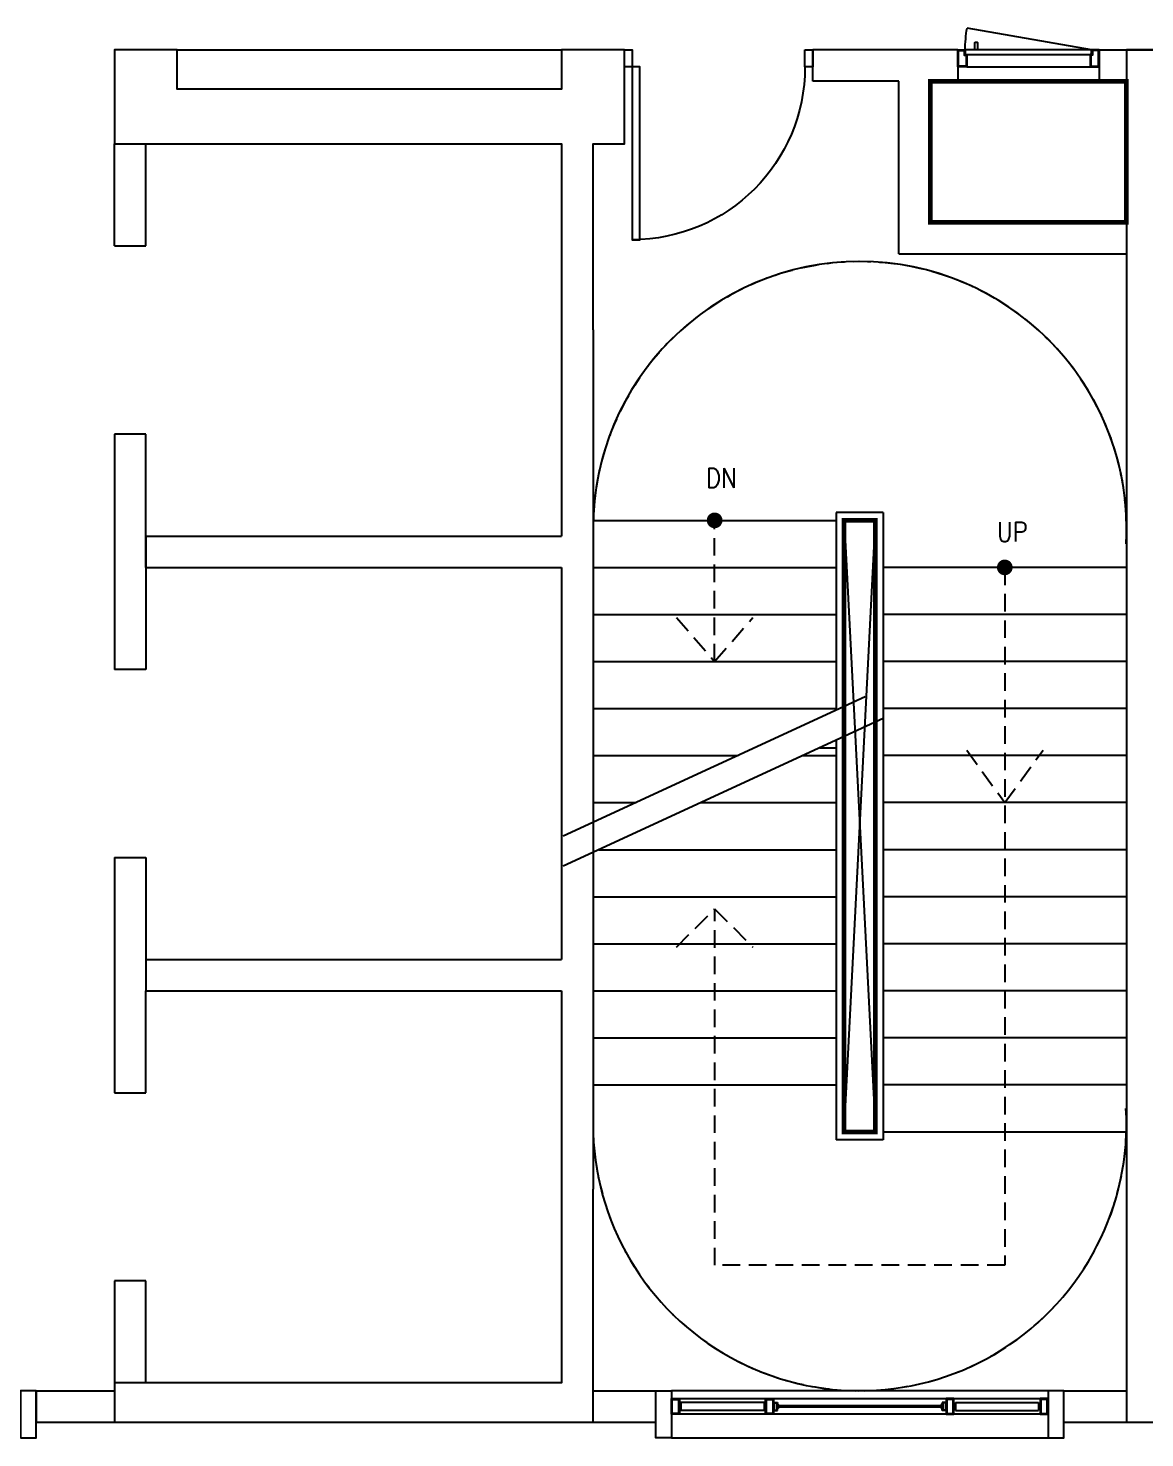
# Model space of a CAD drawing. Header units: feet. Extents: x 1421395 to 1426379, y -945253 to -943919.
# Drawn here: x 1423720.7 to 1423997.7, y -945034.2 to -944684.4 of the extents above; entities that cross this region are included whole.
import ezdxf
from ezdxf.enums import TextEntityAlignment as Align

# ---------------------------------------------------------------- set-up
doc = ezdxf.new("R2010")
doc.units = ezdxf.units.FT
doc.linetypes.add('Xref Typical$0$$0$HIDDEN', pattern=[0.375, 0.25, -0.125])
doc.linetypes.add('Xref Typical$0$STAIR$0$HIDDEN', pattern=[0.375, 0.25, -0.125])
for name, color, linetype in [('E--concrete-2', 4, 'Continuous'), ('Xref Typical$0$00_xref_ser core_basement$0$F--Blockwall', 3, 'Continuous'), ('Xref Typical$0$00_xref_ser core_basement$0$L--stairs-1', 1, 'Continuous'), ('Xref Typical$0$07--dim-1', 8, 'Continuous'), ('Xref Typical$0$E--concrete', 4, 'Continuous'), ('Xref Typical$0$E--concrete-2', 4, 'Continuous'), ('Xref Typical$0$F--Blockwall', 3, 'Continuous'), ('Xref Typical$0$F--low wall', 1, 'Continuous'), ('Xref Typical$0$L--doors-1', 1, 'Continuous'), ('Xref Typical$0$L--stairs-1', 1, 'Continuous'), ('Xref Typical$0$L--windows-1', 1, 'Continuous'), ('Xref Typical$0$STAIR$0$05--text-1', 2, 'Continuous'), ('Xref Typical$0$STAIR$0$05--text-100', 2, 'Continuous'), ('Xref Typical$0$STAIR$0$05--text-2', 2, 'Continuous'), ('Xref Typical$0$STAIR$0$E--concrete-2', 4, 'Continuous'), ('Xref Typical$0$STAIR$0$L--doors-1', 1, 'Continuous'), ('Xref Typical$0$STAIR$0$L--stairs-1', 1, 'Continuous'), ('Xref Typical$0$STAIR$0$L--stairs-1 STR', 1, 'Xref Typical$0$STAIR$0$HIDDEN')]:
    doc.layers.add(name, color=color, linetype=linetype)
doc.layers.add('pline', color=210, linetype='Continuous', lineweight=5)
doc.layers.get('Xref Typical$0$07--dim-1').off()
doc.styles.add('Xref Typical$0$STAIR$0$ZC-STYLE-1', font='Arial.ttf')
doc.styles.add('Xref Typical$0$STAIR$0$ZC-STYLE-2', font='romans.shx', dxfattribs={"width": 0.85})

# ---------------------------------------------------------------- blocks, each defined once
blk = doc.blocks.new('Xref Typical$0$rged')
at = {"color": 5}
for p, q in [((-38558.1, 84424.5, 0), (-38558.1, 84374.5, 0)), ((-38558.1, 84424.5, 0), (-38533.1, 84424.5, 0)), ((-38556.1, 84422.5, 0), (-38535.1, 84422.5, 0)), ((-38556.1, 84422.5, 0), (-38556.1, 84376.5, 0)), ((-38539.1, 84417.5, 0), (-38539.1, 84381.1, 0)), ((-38537.1, 84417.5, 0), (-38537.1, 84401.3, 0)), ((-38537.1, 84413, 0), (-38537.1, 84413.8, 0)), ((-38536.9, 84413, 0), (-38537.1, 84413, 0)), ((-38536.8, 84403.8, 0), (-38526.8, 84403.8, 0)), ((-38536.8, 84403.8, 0), (-38536.8, 84401.7, 0)), ((-38536.3, 84401.7, 0), (-38536.8, 84401.7, 0)), ((-38536.3, 84403.3, 0), (-38525.8, 84403.3, 0)), ((-38536.3, 84403.3, 0), (-38536.3, 84401.7, 0)), ((-38535.1, 84422.5, 0), (-38535.1, 84420.8, 0)), ((-38534.8, 84415.8, 0), (-38534.2, 84415.8, 0)), ((-38534.2, 84415.8, 0), (-38521.7, 84403.3, 0)), ((-38534, 84414.9, 0), (-38525.9, 84406.8, 0)), ((-38533.1, 84403.3, 0), (-38533.3, 84403.3, 0)), ((-38533.1, 84403.3, 0), (-38533.3, 84403.3, 0)), ((-38533.1, 84424.5, 0), (-38533.1, 84418.3, 0)), ((-38533.1, 84403.3, 0), (-38533.1, 84395.3, 0)), ((-38532.1, 84403.3, 0), (-38532.1, 84395.3, 0)), ((-38525.8, 84403.3, 0), (-38525.8, 84403.8, 0)), ((-38525.4, 84406.3, 0), (-38522.4, 84403.3, 0)), ((-38522.4, 84403.3, 0), (-38521.7, 84403.3, 0)), ((-37482, 84415.8, 0), (-37494.5, 84403.3, 0)), ((-37493.8, 84403.3, 0), (-37494.5, 84403.3, 0)), ((-37490.9, 84406.3, 0), (-37493.8, 84403.3, 0)), ((-37482.2, 84414.9, 0), (-37490.4, 84406.8, 0)), ((-37490.4, 84403.3, 0), (-37490.4, 84403.8, 0)), ((-37479.9, 84403.3, 0), (-37490.4, 84403.3, 0)), ((-37479.4, 84403.8, 0), (-37489.5, 84403.8, 0)), ((-37484.1, 84403.3, 0), (-37484.1, 84395.3, 0)), ((-37483.1, 84424.5, 0), (-37483.1, 84418.3, 0)), ((-37458.1, 84424.5, 0), (-37483.1, 84424.5, 0)), ((-37483.1, 84403.3, 0), (-37483, 84403.3, 0)), ((-37483.1, 84403.3, 0), (-37483, 84403.3, 0)), ((-37483.1, 84403.3, 0), (-37483.1, 84395.3, 0)), ((-37481.5, 84415.8, 0), (-37482, 84415.8, 0)), ((-37460.1, 84422.5, 0), (-37481.1, 84422.5, 0)), ((-37481.1, 84422.5, 0), (-37481.1, 84420.8, 0)), ((-37479.9, 84403.3, 0), (-37479.9, 84401.7, 0)), ((-37479.9, 84401.7, 0), (-37479.4, 84401.7, 0)), ((-37479.4, 84403.8, 0), (-37479.4, 84401.7, 0)), ((-37479.3, 84413, 0), (-37479.2, 84413, 0)), ((-37479.2, 84417.5, 0), (-37479.2, 84401.3, 0)), ((-37479.2, 84413, 0), (-37479.2, 84413.8, 0)), ((-37477.2, 84417.5, 0), (-37477.2, 84381.1, 0)), ((-37460.1, 84422.5, 0), (-37460.1, 84376.5, 0)), ((-37458.1, 84424.5, 0), (-37458.1, 84374.5, 0)), ((-38558.1, 84374.5, 0), (-38533.1, 84374.5, 0)), ((-38556.1, 84376.5, 0), (-38535.1, 84376.5, 0)), ((-38537.1, 84397.3, 0), (-38537.1, 84381.1, 0)), ((-38536.9, 84385.6, 0), (-38537.1, 84385.6, 0)), ((-38537.1, 84385.6, 0), (-38537.1, 84384.8, 0)), ((-38536.3, 84396.9, 0), (-38536.8, 84396.9, 0)), ((-38536.8, 84394.8, 0), (-38536.8, 84396.9, 0)), ((-38536.8, 84394.8, 0), (-38526.8, 84394.8, 0)), ((-38536.3, 84395.3, 0), (-38536.3, 84396.9, 0)), ((-38536.3, 84395.3, 0), (-38525.8, 84395.3, 0)), ((-38535.1, 84376.5, 0), (-38535.1, 84377.8, 0)), ((-38534.8, 84382.8, 0), (-38534.2, 84382.8, 0)), ((-38534.2, 84382.8, 0), (-38521.7, 84395.3, 0)), ((-38534, 84383.7, 0), (-38525.9, 84391.9, 0)), ((-38533.1, 84395.3, 0), (-38533.3, 84395.3, 0)), ((-38533.1, 84374.5, 0), (-38533.1, 84380.3, 0)), ((-38525.8, 84395.3, 0), (-38525.8, 84394.8, 0)), ((-38525.4, 84392.4, 0), (-38522.4, 84395.3, 0)), ((-38522.4, 84395.3, 0), (-38521.7, 84395.3, 0)), ((-37493.8, 84395.3, 0), (-37494.5, 84395.3, 0)), ((-37482, 84382.8, 0), (-37494.5, 84395.3, 0)), ((-37490.9, 84392.4, 0), (-37493.8, 84395.3, 0)), ((-37479.9, 84395.3, 0), (-37490.4, 84395.3, 0)), ((-37490.4, 84395.3, 0), (-37490.4, 84394.8, 0)), ((-37482.2, 84383.7, 0), (-37490.4, 84391.9, 0)), ((-37479.4, 84394.8, 0), (-37489.5, 84394.8, 0)), ((-37483.1, 84395.3, 0), (-37483, 84395.3, 0)), ((-37483.1, 84374.5, 0), (-37483.1, 84380.3, 0)), ((-37458.1, 84374.5, 0), (-37483.1, 84374.5, 0)), ((-37481.5, 84382.8, 0), (-37482, 84382.8, 0)), ((-37481.1, 84376.5, 0), (-37481.1, 84377.8, 0)), ((-37460.1, 84376.5, 0), (-37481.1, 84376.5, 0)), ((-37479.9, 84395.3, 0), (-37479.9, 84396.9, 0)), ((-37479.9, 84396.9, 0), (-37479.4, 84396.9, 0)), ((-37479.4, 84394.8, 0), (-37479.4, 84396.9, 0)), ((-37479.3, 84385.6, 0), (-37479.2, 84385.6, 0)), ((-37479.2, 84397.3, 0), (-37479.2, 84381.1, 0)), ((-37479.2, 84385.6, 0), (-37479.2, 84384.8, 0))]:
    blk.add_line(p, q, dxfattribs=at)
for centre, radius, start, end in [((-38534.7, 84416.3, 0), 4.53, 95.50966, 164.88098), ((-38534.7, 84416.2, 0), 2.69, 53.3557, 150.29689), ((-38537.8, 84407.3, 0), 6.08, 277.13256, 318.46569), ((-38525.5, 84405, 0), 1.75, 102.00211, 223.80977), ((-38525.5, 84405, 0), 1.25, 85.38029, 255.53383), ((-37490.7, 84405, 0), 1.25, 284.46617, 94.61971), ((-37490.7, 84405, 0), 1.75, 316.19023, 77.99789), ((-37481.5, 84416.2, 0), 2.69, 29.70311, 126.6443), ((-37478.4, 84407.4, 0), 6.08, 221.53431, 262.86744), ((-37481.6, 84416.3, 0), 4.53, 15.11902, 84.49034), ((-38534.7, 84382.3, 0), 4.53, 195.11902, 264.49034), ((-38537.8, 84391.3, 0), 6.08, 41.53431, 82.86744), ((-38534.7, 84382.5, 0), 2.69, 209.70311, 306.6443), ((-38525.5, 84393.6, 0), 1.75, 136.19023, 257.99789), ((-38525.5, 84393.6, 0), 1.25, 104.46617, 274.61971), ((-37490.7, 84393.6, 0), 1.25, 265.38029, 75.53383), ((-37490.7, 84393.6, 0), 1.75, 282.00211, 43.80977), ((-37481.5, 84382.5, 0), 2.69, 233.3557, 330.29689), ((-37478.4, 84391.3, 0), 6.08, 97.13256, 138.46569), ((-37481.6, 84382.3, 0), 4.53, 275.50966, 344.88098)]:
    blk.add_arc(centre, radius, start, end, dxfattribs=at)
for points in [[(-38537.1, 84413.8, 0), (-38535.4, 84413.8, 0), (-38534.5, 84414.8, 0), (-38534.8, 84415.8, 0)], [(-37479.2, 84413.8, 0), (-37480.8, 84413.8, 0), (-37481.7, 84414.8, 0), (-37481.5, 84415.8, 0)], [(-38537.1, 84384.8, 0), (-38535.4, 84384.8, 0), (-38534.5, 84383.9, 0), (-38534.8, 84382.8, 0)], [(-37479.2, 84384.8, 0), (-37480.8, 84384.8, 0), (-37481.7, 84383.9, 0), (-37481.5, 84382.8, 0)]]:
    blk.add_spline(points, degree=3, dxfattribs=at)
for points in [[(-38536.9, 84413, 0), (-38536.7, 84413.3, 0), (-38536.6, 84413, 0), (-38536.2, 84413.3, 0), (-38536, 84413.2, 0), (-38535.6, 84413.3, 0), (-38535.5, 84413.3, 0), (-38535.1, 84413.4, 0), (-38534.8, 84413.6, 0), (-38534.4, 84413.9, 0), (-38534.2, 84414.2, 0), (-38534.1, 84414.5, 0), (-38534.1, 84414.7, 0), (-38534, 84414.8, 0), (-38534, 84414.9, 0), (-38534, 84414.9, 0)], [(-37479.3, 84413, 0), (-37479.5, 84413.3, 0), (-37479.7, 84413, 0), (-37480, 84413.3, 0), (-37480.2, 84413.2, 0), (-37480.6, 84413.3, 0), (-37480.8, 84413.3, 0), (-37481.2, 84413.4, 0), (-37481.4, 84413.6, 0), (-37481.8, 84413.9, 0), (-37482, 84414.2, 0), (-37482.2, 84414.5, 0), (-37482.2, 84414.7, 0), (-37482.2, 84414.8, 0), (-37482.2, 84414.9, 0), (-37482.2, 84414.9, 0)], [(-38536.9, 84385.6, 0), (-38536.7, 84385.3, 0), (-38536.6, 84385.6, 0), (-38536.2, 84385.4, 0), (-38536, 84385.4, 0), (-38535.6, 84385.4, 0), (-38535.5, 84385.3, 0), (-38535.1, 84385.2, 0), (-38534.8, 84385.1, 0), (-38534.4, 84384.7, 0), (-38534.2, 84384.5, 0), (-38534.1, 84384.1, 0), (-38534.1, 84384, 0), (-38534, 84383.8, 0), (-38534, 84383.8, 0), (-38534, 84383.7, 0)], [(-37479.3, 84385.6, 0), (-37479.5, 84385.3, 0), (-37479.7, 84385.6, 0), (-37480, 84385.4, 0), (-37480.2, 84385.4, 0), (-37480.6, 84385.4, 0), (-37480.8, 84385.3, 0), (-37481.2, 84385.2, 0), (-37481.4, 84385.1, 0), (-37481.8, 84384.7, 0), (-37482, 84384.5, 0), (-37482.2, 84384.1, 0), (-37482.2, 84384, 0), (-37482.2, 84383.8, 0), (-37482.2, 84383.8, 0), (-37482.2, 84383.7, 0)]]:
    blk.add_open_spline(points, degree=3, knots=[0, 0, 0, 0, 0.447954, 0.447954, 0.951619, 0.951619, 1.324269, 1.324269, 1.90348, 1.90348, 2.482691, 2.482691, 2.73392, 2.73392, 2.822039, 2.822039, 2.822039, 2.822039], dxfattribs=at)
at = {"layer": 'Xref Typical$0$L--windows-1', "color": 251}
for p, q in [((-39208.1, 84449.5, 0), (-36808.1, 84449.5, 0)), ((-36808.1, 84349.5, 0), (-39208.1, 84349.5, 0))]:
    blk.add_line(p, q, dxfattribs=at)
at = {"layer": 'Xref Typical$0$L--windows-1', "color": 5}
for p, q in [((-39148.1, 84404.5, 0), (-39158.1, 84404.5, 0)), ((-38618.1, 84424.5, 0), (-39148.1, 84424.5, 0)), ((-38608.1, 84404.5, 0), (-38618.1, 84404.5, 0)), ((-37408.1, 84404.5, 0), (-37398.1, 84404.5, 0)), ((-37398.1, 84424.5, 0), (-36868.1, 84424.5, 0)), ((-36868.1, 84404.5, 0), (-36858.1, 84404.5, 0)), ((-39148.1, 84394.5, 0), (-39158.1, 84394.5, 0)), ((-38618.1, 84374.5, 0), (-39148.1, 84374.5, 0)), ((-38608.1, 84394.5, 0), (-38618.1, 84394.5, 0)), ((-37408.1, 84394.5, 0), (-37398.1, 84394.5, 0)), ((-37398.1, 84374.5, 0), (-36868.1, 84374.5, 0)), ((-36868.1, 84394.5, 0), (-36858.1, 84394.5, 0))]:
    blk.add_line(p, q, dxfattribs=at)
at = {"layer": 'Xref Typical$0$L--windows-1'}
for p, q in [((-38531.5, 84403.3, 0), (-38531.5, 84395.3, 0)), ((-37484.8, 84403.3, 0), (-38531.5, 84403.3, 0)), ((-37484.8, 84403.3, 0), (-37484.8, 84395.3, 0)), ((-37484.8, 84395.3, 0), (-38531.5, 84395.3, 0))]:
    blk.add_line(p, q, dxfattribs=at)
at = {"layer": 'Xref Typical$0$L--windows-1', "elevation": 0}
for points in [[(-39208.1, 84349.5), (-39208.1, 84449.5), (-39158.1, 84449.5), (-39158.1, 84349.5), (-39208.1, 84349.5)], [(-38558.1, 84349.5), (-38608.1, 84349.5), (-38608.1, 84449.5), (-38558.1, 84449.5), (-38558.1, 84349.5)], [(-37458.1, 84349.5), (-37408.1, 84349.5), (-37408.1, 84449.5), (-37458.1, 84449.5), (-37458.1, 84349.5)], [(-36808.1, 84349.5), (-36808.1, 84449.5), (-36858.1, 84449.5), (-36858.1, 84349.5), (-36808.1, 84349.5)]]:
    blk.add_lwpolyline(points, dxfattribs=at)
for points in [[(-39203.1, 84354.5), (-39203.1, 84444.5), (-39163.1, 84444.5), (-39163.1, 84354.5)], [(-38563.1, 84354.5), (-38603.1, 84354.5), (-38603.1, 84444.5), (-38563.1, 84444.5)], [(-37453.1, 84354.5), (-37413.1, 84354.5), (-37413.1, 84444.5), (-37453.1, 84444.5)], [(-36813.1, 84354.5), (-36813.1, 84444.5), (-36853.1, 84444.5), (-36853.1, 84354.5)]]:
    blk.add_lwpolyline(points, close=True, dxfattribs=at)
at = {"layer": 'Xref Typical$0$L--windows-1', "color": 5, "elevation": 0}
for points in [[(-39148.1, 84424.5), (-39148.1, 84374.5)], [(-38618.1, 84424.5), (-38618.1, 84374.5)], [(-37398.1, 84424.5), (-37398.1, 84374.5)], [(-36868.1, 84424.5), (-36868.1, 84374.5)]]:
    blk.add_lwpolyline(points, dxfattribs=at)
blk = doc.blocks.new('Xref Typical$0$STAIR$0$ROOM-NAME-SIZE')
at = {"layer": 'Xref Typical$0$STAIR$0$05--text-1', "style": 'Xref Typical$0$STAIR$0$ZC-STYLE-1'}
blk.add_attdef('ROOM-NAME', text='', height=250, dxfattribs=at).set_placement((0, 431.2), align=Align.CENTER)
at = {"layer": 'Xref Typical$0$STAIR$0$05--text-2', "style": 'Xref Typical$0$STAIR$0$ZC-STYLE-2', "width": 0.85}
blk.add_attdef('---.--X---.--', text='', height=200, dxfattribs=at).set_placement((0, 0), align=Align.CENTER)
blk = doc.blocks.new('Xref Typical$0$A$C487C0822')
at = {"color": 251}
for p, q in [((3873, 1789.8, 0), (7773, 1989.8)), ((7773, 1789.8), (3873, 1989.8, 0))]:
    blk.add_line(p, q, dxfattribs=at)
at = {"layer": 'Xref Typical$0$00_xref_ser core_basement$0$F--Blockwall'}
blk.add_line((2173, 2139.8), (2173, 3589.8, 0), dxfattribs=at)
at = {"layer": 'Xref Typical$0$00_xref_ser core_basement$0$L--stairs-1'}
for p, q in [((4173, 3589.8, 0), (4173, 2039.8, 0)), ((4473, 3589.8, 0), (4473, 2039.8, 0)), ((4773, 3589.8, 0), (4773, 2039.8, 0)), ((5073, 3589.8, 0), (5073, 2039.8, 0)), ((5373, 3589.8, 0), (5373, 2039.8, 0)), ((5673, 3589.8, 0), (5673, 2039.8, 0)), ((5973, 3589.8, 0), (5973, 2039.8, 0)), ((6273, 3589.8, 0), (6273, 2039.8, 0)), ((6573, 3589.8, 0), (6573, 2039.8, 0)), ((6873, 3589.8, 0), (6873, 2039.8, 0)), ((7173, 3589.8, 0), (7173, 2039.8, 0)), ((7473, 3589.8, 0), (7473, 2039.8, 0)), ((7773, 3589.8, 0), (7773, 2039.8, 0)), ((3823, 2039.8, 0), (7823, 2039.8)), ((3823, 2039.8, 0), (3823, 1739.8, 0)), ((3873, 1989.8, 0), (7773, 1989.8)), ((3873, 1989.8, 0), (3873, 1789.8, 0)), ((7773, 1989.8), (7773, 1789.8)), ((7823, 2039.8), (7823, 1739.8)), ((3823, 1739.8, 0), (5083.9, 1739.8, 0)), ((3873, 1789.8, 0), (5060.8, 1789.8, 0)), ((3873, 189.8, 0), (3873, 1739.8, 0)), ((4173, 189.8, 0), (4173, 1739.8, 0)), ((4473, 189.8, 0), (4473, 1739.8, 0)), ((4773, 189.8, 0), (4773, 1739.8, 0)), ((5073, 189.8, 0), (5073, 1739.8, 0)), ((5251.4, 1789.8, 0), (7773, 1789.8)), ((5274.5, 1739.8, 0), (7823, 1739.8)), ((5373, 1526.5, 0), (5373, 1739.8, 0)), ((5673, 877, 0), (5673, 1739.8, 0)), ((5973, 227.4, 0), (5973, 1739.8, 0)), ((6273, 189.8, 0), (6273, 1739.8, 0)), ((6573, 189.8, 0), (6573, 1739.8, 0)), ((6873, 189.8, 0), (6873, 1739.8, 0)), ((7173, 189.8, 0), (7173, 1739.8, 0)), ((7473, 189.8, 0), (7473, 1739.8, 0)), ((5373, 189.8, 0), (5373, 1113.9, 0)), ((5673, 189.8, 0), (5673, 464.3, 0))]:
    blk.add_line(p, q, dxfattribs=at)
at = {"layer": 'Xref Typical$0$STAIR$0$E--concrete-2', "color": 1, "const_width": 50, "elevation": 0}
for points in [[(4179.8, 2790, 1), (4166.1, 2838.1, 1)], [(4179.8, 2790, 1), (4166.1, 2838.1, 1)], [(3879.8, 940.7, 1), (3866.1, 988.8, 1)], [(3879.8, 940.7, 1), (3866.1, 988.8, 1)]]:
    blk.add_lwpolyline(points, format="xyb", close=True, dxfattribs=at)
at = {"layer": 'Xref Typical$0$STAIR$0$L--doors-1', "linetype": 'Xref Typical$0$STAIR$0$HIDDEN', "ltscale": 450}
blk.add_line((4773, 964.8, 0), (3873, 964.8, 0), dxfattribs=at)
at = {"layer": 'Xref Typical$0$STAIR$0$L--doors-1', "linetype": 'Xref Typical$0$STAIR$0$HIDDEN', "ltscale": 450, "elevation": 0}
for points in [[(5338, 2571.1), (5673, 2814.4), (5338, 3057.6)], [(4493.3, 721.5), (4773, 964.8), (4493.3, 1208)], [(6593.7, 721.5), (6350.4, 964.8), (6593.7, 1208)]]:
    blk.add_lwpolyline(points, dxfattribs=at)
at = {"layer": 'Xref Typical$0$STAIR$0$L--stairs-1'}
for p, q in [((5136, 2039.8, 0), (6078, 0, 0)), ((4998.6, 1924.6, 0), (5887.4, 0, 0))]:
    blk.add_line(p, q, dxfattribs=at)
at = {"layer": 'Xref Typical$0$STAIR$0$L--stairs-1', "linetype": 'Xref Typical$0$STAIR$0$HIDDEN', "ltscale": 450, "elevation": 0}
blk.add_lwpolyline([(4173, 2814.8), (8623, 2814.8), (8623, 965.5), (6350.4, 965.5)], dxfattribs=at)
at = {"layer": 'Xref Typical$0$STAIR$0$L--stairs-1', "linetype": 'Xref Typical$0$STAIR$0$HIDDEN', "ltscale": 450}
for centre, start, end in [((3923, 1889.8, 0), 86.62771, 270), ((7723, 1889.8, 0), 270, 93.37229)]:
    blk.add_arc(centre, 1700, start, end, dxfattribs=at)
at = {"layer": 'Xref Typical$0$STAIR$0$L--stairs-1 STR', "ltscale": 450}
blk.add_line((5323, 1634.8, 0), (5323, 1739.8, 0), dxfattribs=at)
at = {"layer": 'Xref Typical$0$STAIR$0$05--text-100'}
ref = blk.add_blockref('Xref Typical$0$STAIR$0$ROOM-NAME-SIZE', (4008.5, 2861.3, 0), dxfattribs=dict(at, xscale=1.5, yscale=1.5, zscale=1.5, rotation=90))
ref.add_attrib('---.--X---.--', 'UP', dxfattribs={"height": 125, "rotation": 90, "style": 'Xref Typical$0$STAIR$0$ZC-STYLE-2', "width": 0.85}).set_placement((4008.5, 2861.3, 0), align=Align.CENTER)
ref = blk.add_blockref('Xref Typical$0$STAIR$0$ROOM-NAME-SIZE', (3665.1, 1006.5, 0), dxfattribs=dict(at, xscale=1.5, yscale=1.5, zscale=1.5, rotation=90))
ref.add_attrib('---.--X---.--', 'DN', dxfattribs={"height": 125, "rotation": 90, "style": 'Xref Typical$0$STAIR$0$ZC-STYLE-2', "width": 0.85}).set_placement((3665.1, 1006.5, 0), align=Align.CENTER)
blk = doc.blocks.new('Xref Typical$0$00_xref_ser core$0$00_xref_ser core$0$D-1100')
at = {"layer": 'Xref Typical$0$L--doors-1', "color": 5}
for points in [[(45, 50), (45, 1060), (90, 1060), (90, 50)], [(0, -50), (45, -50), (45, 50), (0, 50)], [(1055, -50), (1100, -50), (1100, 50), (1055, 50)]]:
    blk.add_lwpolyline(points, close=True, dxfattribs=at)
at = {"layer": 'Xref Typical$0$L--doors-1'}
blk.add_arc((45, 50), 1010, 0, 90, dxfattribs=at)
blk = doc.blocks.new('Xref Typical$0$00_xref_ser core$0$00_xref_ser core$0$SD- shutter')
at = {"layer": 'Xref Typical$0$L--doors-1'}
for p, q in [((57, 0), (843, 0)), ((852, -108), (58.9, -246.2))]:
    blk.add_line(p, q, dxfattribs=at)
for points in [[(45, -108), (45, -78), (57, -78), (57, 0), (0, 0), (0, -108)], [(855, -108), (855, -78), (843, -78), (843, 0), (900, 0), (900, -108)], [(41, -104), (41, -74), (53, -74), (53, -4), (4, -4), (4, -104)], [(47, -78), (851, -78), (851, -108), (47, -108)], [(859, -104), (859, -74), (847, -74), (847, -4), (896, -4), (896, -104)], [(851, -108), (849, -108), (849, -78), (851, -78)], [(855, -108), (853, -108), (853, -78), (855, -78)]]:
    blk.add_lwpolyline(points, close=True, dxfattribs=at)
for points in [[(0, -103), (-5, -103)], [(-5, -103), (-5, -108)], [(900, -103), (905, -103), (905, -108)]]:
    blk.add_lwpolyline(points, dxfattribs=at)
blk.add_lwpolyline([(108, -108), (108, -152, 0.414214), (114, -158), (120, -158, 0.414214), (126, -152), (126, -108)], format="xyb", dxfattribs=at)
blk.add_circle((852, -108), 1, dxfattribs=at)
for centre, radius, end in [((854, -108), 807, 189.8595), ((852, -108), 3, 0)]:
    blk.add_arc(centre, radius, 180, end, dxfattribs=at)
blk = doc.blocks.new('Xref Typical$0$00_xref_ser core$0$A$C2D453E1F')
at = {"layer": 'Xref Typical$0$F--Blockwall'}
for p, q in [((-300, -3649.6, 0), (-300, -2999.6, 0)), ((-100, -3649.6, 0), (-100, -2999.7, 0)), ((-100, -3649.6, 0), (-300, -3649.6, 0)), ((-300, -5699.6, 0), (-300, -4849.6, 0)), ((-300, -4849.6, 0), (-100, -4849.6, 0)), ((-100, -4849.6, 0), (-100, -5699.7, 0)), ((-300, -5699.6, 0), (-300, -6349.6, 0)), ((-100, -5699.6, 0), (-100, -6349.6, 0)), ((-300, -6349.6, 0), (-100, -6349.6, 0)), ((-100, -7549.6, 0), (-300, -7549.6, 0)), ((-300, -7549.6, 0), (-300, -8399.6, 0)), ((-100, -7549.6, 0), (-100, -8399.7, 0)), ((-300, -9049.6, 0), (-300, -8399.6, 0)), ((-100, -8399.6, 0), (-100, -9049.6, 0)), ((-100, -9049.6, 0), (-300, -9049.6, 0)), ((-300, -10899.6, 0), (-300, -10249.6, 0)), ((-300, -10249.6, 0), (-100, -10249.6, 0)), ((-100, -10249.6, 0), (-100, -10899.6, 0))]:
    blk.add_line(p, q, dxfattribs=at)

msp = doc.modelspace()

# ---------------------------------------------------------------- linework, layer by layer
at = {"layer": 'E--concrete-2', "extrusion": (-6.24309e-13, 1.25923e-06, 1)}
for p, q in [((1423853.07, -944759.21, 0.04), (1423853.07, -944810.39, 0.04)), ((1423860.85, -944759.21, 0.04), (1423860.85, -944972.49, 0.04)), ((1423749.93, -944810.39, 0.04), (1423749.93, -944818.17, 0.04)), ((1423749.93, -944810.39, 0.04), (1423853.07, -944810.39, 0.04)), ((1423749.93, -944818.17, 0.04), (1423853.07, -944818.17, 0.04)), ((1423853.07, -944818.17, 0.04), (1423853.07, -944915.47, 0.04)), ((1423749.93, -944915.47, 0.04), (1423749.93, -944923.26, 0.04)), ((1423749.93, -944915.47, 0.04), (1423853.07, -944915.47, 0.04)), ((1423749.93, -944923.26, 0.04), (1423853.07, -944923.26, 0.04)), ((1423853.07, -944923.26, 0.04), (1423853.07, -944972.49, 0.04))]:
    msp.add_line(p, q, dxfattribs=at)
at = {"layer": 'E--concrete-2', "extrusion": (-6.24309e-13, 1.25923e-06, 1), "elevation": -1.15}
for points in [[(1423860.85, -944759.21), (1423860.85, -944713.09), (1423868.64, -944713.09), (1423868.64, -944689.74), (1423853.07, -944689.74), (1423853.07, -944699.47), (1423757.72, -944699.47), (1423757.72, -944689.74), (1423742.15, -944689.74), (1423742.15, -944713.09), (1423853.07, -944713.09), (1423853.07, -944759.21)], [(1423993.17, -944689.74), (1423993.17, -945030.28), (1424107.99, -945030.28), (1424107.99, -945020.55), (1424000.95, -945020.55), (1424000.95, -944919.38), (1424100.21, -944919.38), (1424100.21, -944911.6), (1424000.95, -944911.6), (1424000.95, -944810.39), (1424211.12, -944810.39), (1424211.12, -944800.66), (1424000.95, -944800.66), (1424000.95, -944689.74), (1423993.17, -944689.74)], [(1423853.07, -944972.49), (1423853.07, -944972.49), (1423853.07, -945020.55), (1423742.15, -945020.55), (1423742.15, -945030.28), (1423860.85, -945030.28), (1423860.85, -944972.49)]]:
    msp.add_lwpolyline(points, dxfattribs=at)
at = {"layer": 'pline', "color": 4, "linetype": 'Continuous', "extrusion": (-7.30952e-16, 1.25923e-06, 1), "const_width": 1.17}
for points, elevation in [([(1423944.53, -944732.55), (1423993.17, -944732.55), (1423993.17, -944697.53), (1423944.53, -944697.53)], -1.13), ([(1423923.12, -944958.28), (1423930.91, -944958.28), (1423930.91, -944806.5), (1423923.12, -944806.5)], -1.15)]:
    msp.add_lwpolyline(points, close=True, dxfattribs=dict(at, elevation=elevation))
at = {"layer": 'Xref Typical$0$E--concrete', "extrusion": (-7.30952e-16, 1.25923e-06, 1), "elevation": -1.15}
for points in [[(1423718.8, -945034.17), (1423722.69, -945034.17), (1423722.69, -945022.5), (1423718.8, -945022.5)], [(1423880.31, -945034.17), (1423876.42, -945034.17), (1423876.42, -945022.5), (1423880.31, -945022.5)], [(1423973.72, -945034.17), (1423977.61, -945034.17), (1423977.61, -945022.5), (1423973.72, -945022.5)]]:
    msp.add_lwpolyline(points, close=True, dxfattribs=at)
at = {"layer": 'Xref Typical$0$E--concrete-2', "color": 1, "extrusion": (-7.30952e-16, 1.25923e-06, 1)}
msp.add_line((1423757.72, -944689.74, 0.04), (1423853.07, -944689.74, 0.04), dxfattribs=at)
at = {"layer": 'Xref Typical$0$F--Blockwall', "extrusion": (-7.30952e-16, 1.25923e-06, 1)}
for p, q in [((1423915.34, -944697.53, 0.04), (1423915.34, -944689.74, 0.04)), ((1423951.34, -944689.74, 0.04), (1423915.34, -944689.74, 0.04)), ((1423951.34, -944689.74, 0.04), (1423951.34, -944697.53, 0.04)), ((1423986.36, -944689.74, 0.04), (1424211.12, -944689.74, 0.04)), ((1423986.36, -944689.74, 0.04), (1423986.36, -944697.53, 0.04)), ((1423936.74, -944697.53, 0.04), (1423915.34, -944697.53, 0.04)), ((1423936.74, -944740.34, 0.04), (1423936.74, -944697.53, 0.04)), ((1423944.53, -944732.55, 0.04), (1423944.53, -944697.53, 0.04)), ((1423951.34, -944697.53, 0.04), (1423944.53, -944697.53, 0.04)), ((1423993.17, -944697.53, 0.04), (1423986.36, -944697.53, 0.04)), ((1423993.17, -944697.53, 0.04), (1423993.17, -944732.55, 0.04)), ((1423944.53, -944732.55, 0.04), (1423993.17, -944732.55, 0.04)), ((1423936.74, -944740.34, 0.04), (1423993.17, -944740.34, 0.04)), ((1423993.17, -944740.34, 0.04), (1423993.17, -944800.66, 0.04)), ((1423722.69, -945022.5, 0.04), (1423742.15, -945022.5, 0.04)), ((1423722.69, -945022.5, 0.04), (1423722.69, -945030.28, 0.04)), ((1423860.85, -945022.5, 0.04), (1423876.42, -945022.5, 0.04)), ((1423977.61, -945022.5, 0.04), (1423993.17, -945022.5, 0.04)), ((1423722.69, -945030.28, 0.04), (1423742.15, -945030.28, 0.04)), ((1423860.85, -945030.28, 0.04), (1423876.42, -945030.28, 0.04)), ((1423977.61, -945030.28, 0.04), (1423993.17, -945030.28, 0.04))]:
    msp.add_line(p, q, dxfattribs=at)
at = {"layer": 'Xref Typical$0$F--Blockwall', "color": 1, "extrusion": (-7.30952e-16, 1.25923e-06, 1)}
for p, q in [((1423973.72, -945022.5, 0.04), (1423880.31, -945022.5, 0.04)), ((1423880.31, -945034.17, 0.04), (1423973.72, -945034.17, 0.04))]:
    msp.add_line(p, q, dxfattribs=at)
at = {"layer": 'Xref Typical$0$L--doors-1', "extrusion": (-7.30952e-16, 1.25923e-06, 1)}
msp.add_line((1423951.34, -944697.53, 0.04), (1423986.36, -944697.53, 0.04), dxfattribs=at)
at = {"layer": 'Xref Typical$0$L--stairs-1', "extrusion": (-7.30952e-16, 1.25923e-06, 1)}
for centre, start, end in [((1423927.01, -944808.44, -1.15), 360, 180), ((1423927.01, -944956.34, -1.15), 180, 3.3723)]:
    msp.add_arc(centre, 66.16, start, end, dxfattribs=at)

# ---------------------------------------------------------------- block references
at = {"linetype": 'Xref Typical$0$$0$HIDDEN', "extrusion": (1.62574e-12, 1.25923e-06, 1), "xscale": 0.03891891879323523, "yscale": 0.03891891879323523, "zscale": 0.03891891879323523}
msp.add_blockref('Xref Typical$0$rged', (1425406.25, -948311.13, -1.15), dxfattribs=at)
at = {"layer": 'Xref Typical$0$07--dim-1', "extrusion": (1.62574e-12, 1.25923e-06, 1), "xscale": -0.03891891879323523, "yscale": 0.03891891879323525, "zscale": 0.03891891879323525, "rotation": 359.9999999999975}
msp.add_blockref('Xref Typical$0$00_xref_ser core$0$A$C2D453E1F', (1423738.26, -944596.35, -1.15), dxfattribs=at)
at = {"layer": 'Xref Typical$0$F--low wall', "extrusion": (1.62574e-12, 1.25923e-06, 1), "xscale": 0.03891891879323525, "yscale": 0.03891891879323525, "zscale": 0.03891891879323525, "rotation": 269.9999999999987}
msp.add_blockref('Xref Typical$0$A$C487C0822', (1423853.47, -944655.77, -1.15), dxfattribs=at)
at = {"layer": 'Xref Typical$0$L--doors-1', "extrusion": (1.62574e-12, 1.25923e-06, 1), "xscale": -0.03891891879323523, "yscale": 0.03891891879323525, "zscale": 0.03891891879323525, "rotation": 180}
msp.add_blockref('Xref Typical$0$00_xref_ser core$0$00_xref_ser core$0$SD- shutter', (1423951.34, -944693.94, -1.15), dxfattribs=at)
at = {"layer": 'Xref Typical$0$L--doors-1', "extrusion": (-1.62574e-12, -1.25923e-06, -1), "xscale": 0.0424570023197117, "yscale": 0.0424570023197117, "zscale": -0.0424570023197117, "rotation": 180.0000000000001}
msp.add_blockref('Xref Typical$0$00_xref_ser core$0$00_xref_ser core$0$D-1100', (-1423868.63, -944691.86, 1.15), dxfattribs=at)

doc.saveas('drawing.dxf')
